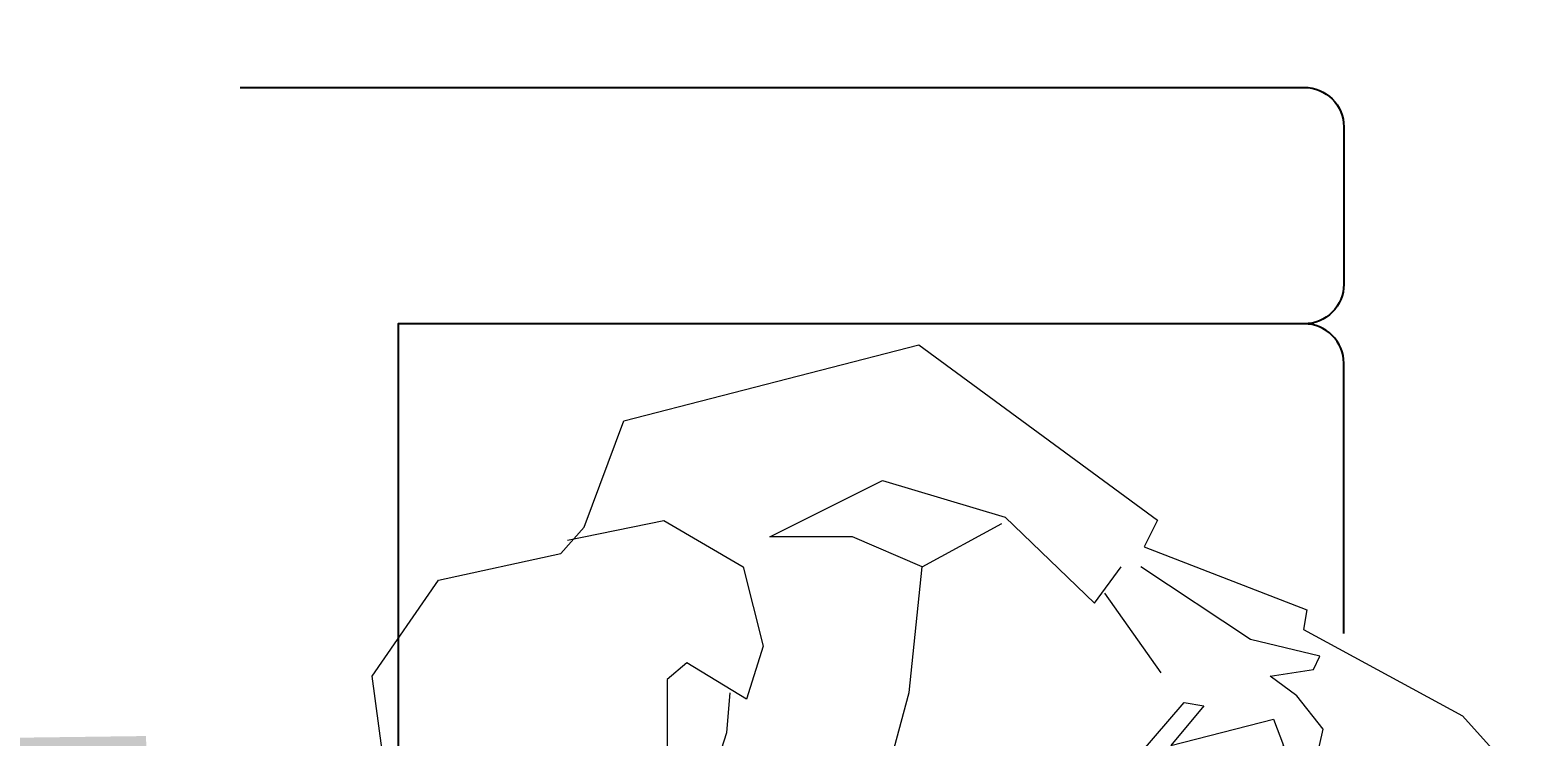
# Model space of a CAD drawing. Header units: inches. Extents: x -137722 to 81594, y -22256 to -1207.
# Drawn here: x -65980.99 to -65943.71, y -7502.86 to -7485.21 of the extents above; entities that cross this region are included whole.
import ezdxf

# ---------------------------------------------------------------- set-up
doc = ezdxf.new("R2010")
doc.units = ezdxf.units.IN
doc.header["$LTSCALE"] = 0.05
doc.header["$MEASUREMENT"] = 0
doc.layers.add('A-PEOPLE', color=12, linetype='Continuous', lineweight=20)
doc.layers.add('beam', color=7, linetype='Continuous')
doc.layers.add('text', color=176, linetype='Continuous')
doc.styles.add('4MMOF3-8', font='ARIALN.TTF', dxfattribs={"height": 5.12})

# ---------------------------------------------------------------- blocks, each defined once
blk = doc.blocks.new('A$C9f012d1b')
at = {"layer": 'A-PEOPLE', "color": 1, "lineweight": 0}
for points in [[(-111.42, 41.8), (-119.85, -21.28), (-77.8, -82.27), (0, -99.11), (14.72, -115.93), (39.94, -183.23), (227.08, -231.62), (378.5, -120.2), (370.09, -103.38), (473.14, -63.44), (471.04, -50.83), (571.98, 3.83), (609.84, 45.88)], [(69.44, 144.81), (100.97, 121.67), (94.67, 167.93), (126.21, 121.66), (225.04, 104.82), (313.35, 71.16), (317.56, 85.88), (395.34, -4.55), (407.96, -2.45), (386.94, 22.79), (452.12, 5.95), (458.43, 22.77), (395.36, 79.56), (325.97, 115.32), (309.16, 157.38), (151.46, 197.36)], [(189.29, 106.93), (220.81, -10.83), (229.21, -90.74), (185.04, -109.65), (132.47, -109.64), (203.96, -145.4), (281.77, -122.29), (338.56, -67.63), (355.37, -90.76)], [(4.2, -107.52), (65.18, -120.15), (115.66, -90.72), (128.28, -40.25), (117.77, -6.6), (79.92, -29.73), (67.3, -19.21), (67.31, 24.95), (35.78, 64.91), (10.55, 94.35), (-18.89, 102.77), (-44.12, 100.67)], [(25.27, 81.73), (90.45, 60.69), (105.16, 14.43), (107.26, -10.81)], [(464.75, 56.42), (477.36, 39.59), (483.66, 12.25), (466.84, -8.77), (450.01, -21.38), (477.35, -25.6), (481.55, -34.01), (437.39, -44.51), (367.99, -90.76)], [(344.86, -73.94), (380.62, -23.47)], [(229.21, -90.74), (279.67, -118.08)]]:
    blk.add_lwpolyline(points, dxfattribs=at)
blk = doc.blocks.new('A$C63D16C82')
at = {"color": 11}
blk.add_lwpolyline([(-25, 750), (-725, 750, 0.414214), (-750, 725), (-750, 625, 0.414214), (-725, 600), (-150, 600), (-150, -1200), (-725, -1200, 0.414214), (-750, -1225), (-750, -1325, 0.414214), (-725, -1350), (-25, -1350, 0.414214), (0, -1325), (0, 725, 0.414214)], format="xyb", close=True, dxfattribs=at)
at = {"color": 6}
blk.add_lwpolyline([(-750, 403.45), (-750, 575, -0.414214), (-725, 600), (-150, 600), (-150, 0), (-725, 0, -0.414214), (-750, 25), (-750, 183.73)], format="xyb", dxfattribs=at)
at = {"color": 161, "lineweight": -3, "rotation": 180.0000000000001}
blk.add_blockref('A$C9f012d1b', (-253.34, 355.11), dxfattribs=at)

msp = doc.modelspace()

# ---------------------------------------------------------------- linework, layer by layer
at = {"layer": 'beam', "color": 253, "ltscale": 15}
msp.add_line((-65977.6581, -7465.5255), (-65977.5444, -7536.1765), dxfattribs=at)

# ---------------------------------------------------------------- block references
at = {"xscale": -0.03937, "yscale": 0.03937, "zscale": 0.03937}
msp.add_blockref('A$C63D16C82', (-65977.6961, -7516.1784), dxfattribs=at)

# ---------------------------------------------------------------- next in the draw order: texts
at = {"layer": 'text', "ltscale": 50, "insert": (-65980.1332, -7542.094), "char_height": 5.12, "width": 66.281096, "attachment_point": 4, "rotation": 90.74884, "style": '4MMOF3-8', "bg_fill": 2}
msp.add_mtext('IMPERIAL ART', dxfattribs=at)

doc.saveas('drawing.dxf')
